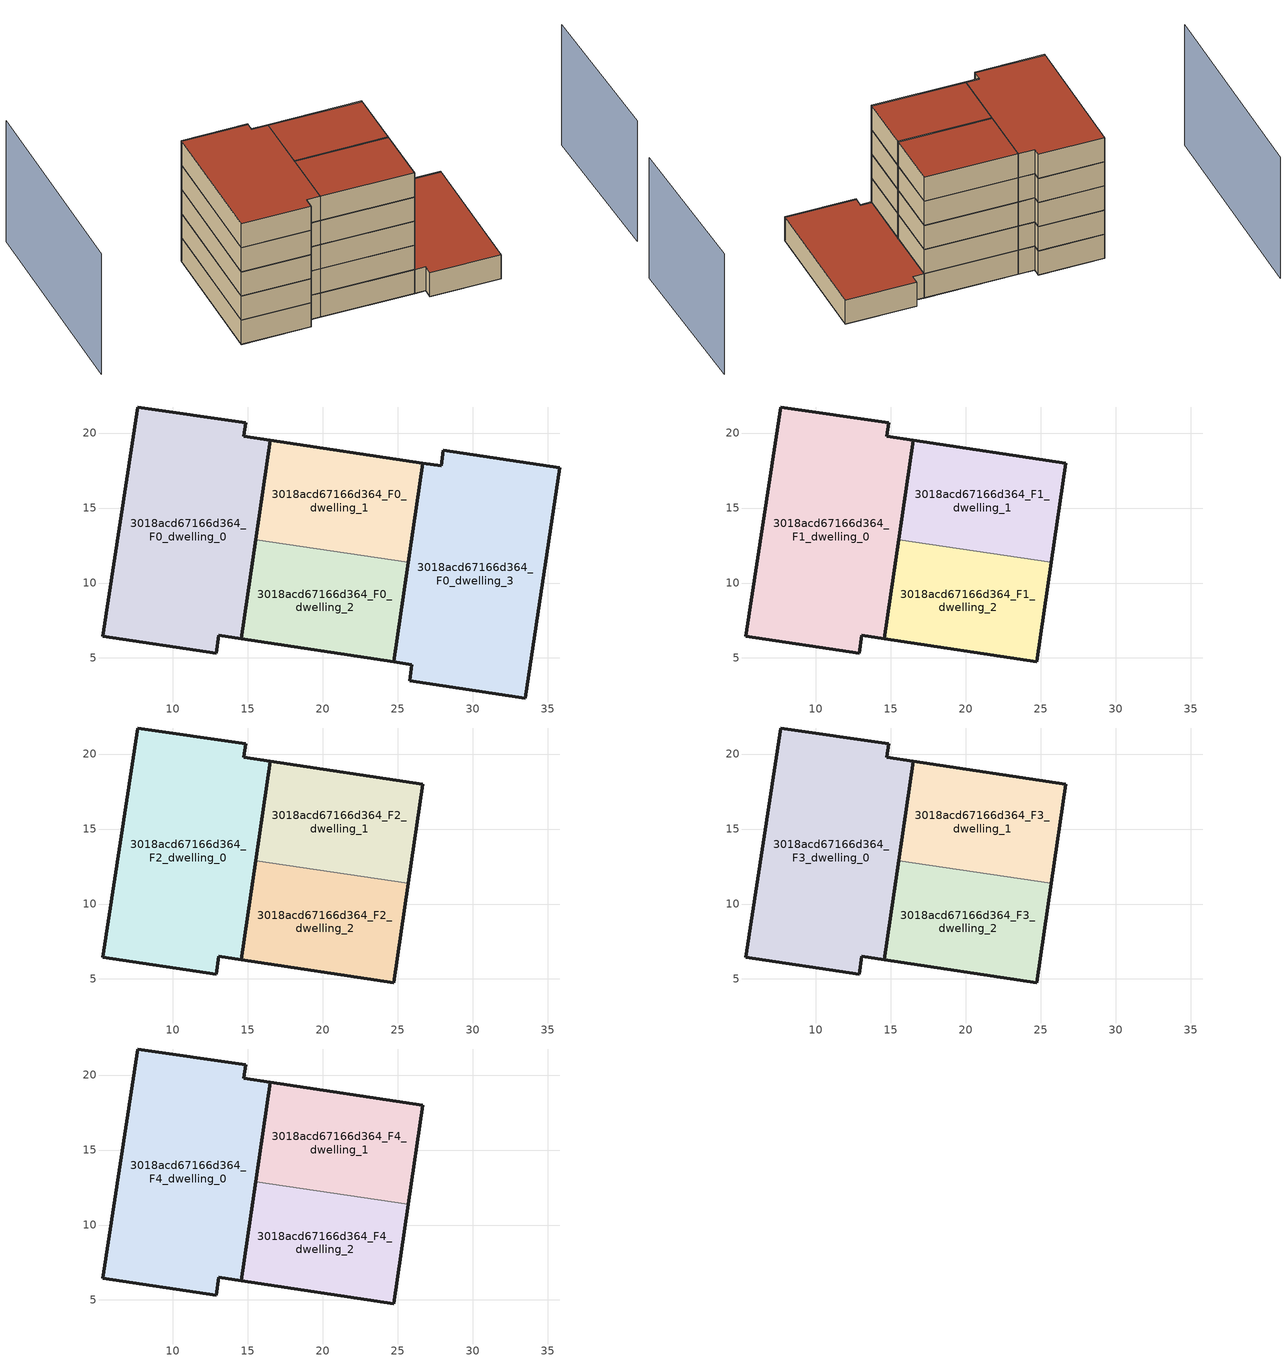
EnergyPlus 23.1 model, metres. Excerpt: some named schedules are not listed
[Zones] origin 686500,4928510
3018acd67166d364_F0_dwelling_0
 floor ground (EU_floor_Construction): 14.58,6.27 16.52,19.53 14.72,19.8 14.86,20.68 7.66,21.74 5.33,6.46 12.9,5.33 13.08,6.5 z0
 wall outside (EU_wall_Construction): 13.08,6.5 12.9,5.33 5.33,6.46 7.66,21.74 14.86,20.68 14.72,19.8 16.52,19.53 14.58,6.27 13.08,6.5 z0:3
3018acd67166d364_F0_dwelling_1
 floor ground (EU_floor_Construction): 25.72,11.4 26.69,18 16.52,19.53 15.55,12.88 z0
 wall outside (EU_wall_Construction): 15.55,12.88 16.52,19.53 26.69,18 25.72,11.4 z0:3
 wall to 3018acd67166d364_F0_dwelling_2 (EU_wall_Construction): 25.72,11.4 15.55,12.88 z0:3
3018acd67166d364_F0_dwelling_2
 floor ground (EU_floor_Construction): 24.75,4.74 25.72,11.4 15.55,12.88 14.58,6.27 z0
 wall outside (EU_wall_Construction): 25.72,11.4 24.75,4.74 14.58,6.27 15.55,12.88 z0:3
3018acd67166d364_F0_dwelling_3
 floor ground (EU_floor_Construction): 33.5,2.33 35.81,17.68 28.05,18.85 27.9,17.82 26.69,18 24.75,4.74 25.95,4.56 25.79,3.48 z0
 wall outside (EU_wall_Construction): 33.5,2.33 25.79,3.48 25.95,4.56 24.75,4.74 26.69,18 27.9,17.82 28.05,18.85 35.81,17.68 33.5,2.33 z0:3
 roof outside (EU_roof_Construction): 35.81,17.68 33.5,2.33 25.79,3.48 25.95,4.56 24.75,4.74 26.69,18 27.9,17.82 28.05,18.85 z3
3018acd67166d364_F1_dwelling_0
 floor to 3018acd67166d364_F0_dwelling_0 (EU_floor_Construction): 14.58,6.27 16.52,19.53 14.72,19.8 14.86,20.68 7.66,21.74 5.33,6.46 12.9,5.33 13.08,6.5 z3
 wall outside (EU_wall_Construction): 13.08,6.5 12.9,5.33 5.33,6.46 7.66,21.74 14.86,20.68 14.72,19.8 16.52,19.53 14.58,6.27 13.08,6.5 z3:6
3018acd67166d364_F1_dwelling_1
 floor to 3018acd67166d364_F0_dwelling_1 (EU_floor_Construction): 25.72,11.4 26.69,18 16.52,19.53 15.55,12.88 z3
 wall outside (EU_wall_Construction): 15.55,12.88 16.52,19.53 26.69,18 25.72,11.4 z3:6
 wall to 3018acd67166d364_F1_dwelling_2 (EU_wall_Construction): 25.72,11.4 15.55,12.88 z3:6
3018acd67166d364_F1_dwelling_2
 floor to 3018acd67166d364_F0_dwelling_2 (EU_floor_Construction): 24.75,4.74 25.72,11.4 15.55,12.88 14.58,6.27 z3
 wall outside (EU_wall_Construction): 25.72,11.4 24.75,4.74 14.58,6.27 15.55,12.88 z3:6
3018acd67166d364_F2_dwelling_0
 floor to 3018acd67166d364_F1_dwelling_0 (EU_floor_Construction): 14.58,6.27 16.52,19.53 14.72,19.8 14.86,20.68 7.66,21.74 5.33,6.46 12.9,5.33 13.08,6.5 z6
 wall outside (EU_wall_Construction): 13.08,6.5 12.9,5.33 5.33,6.46 7.66,21.74 14.86,20.68 14.72,19.8 16.52,19.53 14.58,6.27 13.08,6.5 z6:9
3018acd67166d364_F2_dwelling_1
 floor to 3018acd67166d364_F1_dwelling_1 (EU_floor_Construction): 25.72,11.4 26.69,18 16.52,19.53 15.55,12.88 z6
 wall outside (EU_wall_Construction): 15.55,12.88 16.52,19.53 26.69,18 25.72,11.4 z6:9
 wall to 3018acd67166d364_F2_dwelling_2 (EU_wall_Construction): 25.72,11.4 15.55,12.88 z6:9
3018acd67166d364_F2_dwelling_2
 floor to 3018acd67166d364_F1_dwelling_2 (EU_floor_Construction): 24.75,4.74 25.72,11.4 15.55,12.88 14.58,6.27 z6
 wall outside (EU_wall_Construction): 25.72,11.4 24.75,4.74 14.58,6.27 15.55,12.88 z6:9
3018acd67166d364_F3_dwelling_0
 floor to 3018acd67166d364_F2_dwelling_0 (EU_floor_Construction): 14.58,6.27 16.52,19.53 14.72,19.8 14.86,20.68 7.66,21.74 5.33,6.46 12.9,5.33 13.08,6.5 z9
 wall outside (EU_wall_Construction): 13.08,6.5 12.9,5.33 5.33,6.46 7.66,21.74 14.86,20.68 14.72,19.8 16.52,19.53 14.58,6.27 13.08,6.5 z9:12
3018acd67166d364_F3_dwelling_1
 floor to 3018acd67166d364_F2_dwelling_1 (EU_floor_Construction): 25.72,11.4 26.69,18 16.52,19.53 15.55,12.88 z9
 wall outside (EU_wall_Construction): 15.55,12.88 16.52,19.53 26.69,18 25.72,11.4 z9:12
 wall to 3018acd67166d364_F3_dwelling_2 (EU_wall_Construction): 25.72,11.4 15.55,12.88 z9:12
3018acd67166d364_F3_dwelling_2
 floor to 3018acd67166d364_F2_dwelling_2 (EU_floor_Construction): 24.75,4.74 25.72,11.4 15.55,12.88 14.58,6.27 z9
 wall outside (EU_wall_Construction): 25.72,11.4 24.75,4.74 14.58,6.27 15.55,12.88 z9:12
3018acd67166d364_F4_dwelling_0
 floor to 3018acd67166d364_F3_dwelling_0 (EU_floor_Construction): 14.58,6.27 16.52,19.53 14.72,19.8 14.86,20.68 7.66,21.74 5.33,6.46 12.9,5.33 13.08,6.5 z12
 wall outside (EU_wall_Construction): 13.08,6.5 12.9,5.33 5.33,6.46 7.66,21.74 14.86,20.68 14.72,19.8 16.52,19.53 14.58,6.27 13.08,6.5 z12:15
 roof outside (EU_roof_Construction): 14.86,20.68 14.72,19.8 16.52,19.53 14.58,6.27 13.08,6.5 12.9,5.33 5.33,6.46 7.66,21.74 z15
3018acd67166d364_F4_dwelling_1
 floor to 3018acd67166d364_F3_dwelling_1 (EU_floor_Construction): 25.72,11.4 26.69,18 16.52,19.53 15.55,12.88 z12
 wall outside (EU_wall_Construction): 15.55,12.88 16.52,19.53 26.69,18 25.72,11.4 z12:15
 wall to 3018acd67166d364_F4_dwelling_2 (EU_wall_Construction): 25.72,11.4 15.55,12.88 z12:15
 roof outside (EU_roof_Construction): 26.69,18 25.72,11.4 15.55,12.88 16.52,19.53 z15
3018acd67166d364_F4_dwelling_2
 floor to 3018acd67166d364_F3_dwelling_2 (EU_floor_Construction): 24.75,4.74 25.72,11.4 15.55,12.88 14.58,6.27 z12
 wall outside (EU_wall_Construction): 25.72,11.4 24.75,4.74 14.58,6.27 15.55,12.88 z12:15
 roof outside (EU_roof_Construction): 25.72,11.4 24.75,4.74 14.58,6.27 15.55,12.88 z15
shading: 48.48,0.64 50.66,18.61 / -5.58,33.84 -9.31,9.46 z0:15
[Building]
EU S2 Campaign: North Axis=0; Terrain=City; Solar Distribution=FullExterior
[Site:Location]
Bologna: Latitude=44.5; Longitude=11.25; Time Zone=1; Elevation=37
[SizingPeriod:WeatherFileDays]
AnnualSizingPeriod: Begin Month=1; Begin Day of Month=1; End Month=12; End Day of Month=31; Day of Week for Start Day=Monday; Use Weather File Daylight Saving Period=No; Use Weather File Rain and Snow Indicators=No
[MATERIAL]
EU_InternalMass_Material: Roughness=MediumRough; Thickness=0.1; Conductivity=1; Density=1800; Specific Heat=900; Thermal Absorptance=0.9; Solar Absorptance=0.7; Visible Absorptance=0.7
[MATERIAL:NOMASS] Roughness=MediumRough; Thermal Absorptance=0.9; Solar Absorptance=0.7; Visible Absorptance=0.7
Name | Thermal Resistance
EU_wall_NoMass | 0.905828
EU_roof_NoMass | 0.37593
EU_floor_NoMass | 0.67114
[CONSTRUCTION]
EU_wall_Construction: EU_wall_NoMass
EU_roof_Construction: EU_roof_NoMass
EU_floor_Construction: EU_floor_NoMass
EU_InternalMass_Construction: EU_InternalMass_Material
[ZONE] Type=1; Multiplier=1; Ceiling Height=autocalculate; Floor Area=autocalculate; Part of Total Floor Area=Yes
Name | Volume
3018acd67166d364_F0_dwelling_0 | 413.382
3018acd67166d364_F1_dwelling_0; 3018acd67166d364_F2_dwelling_0; 3018acd67166d364_F3_dwelling_0; 3018acd67166d364_F4_dwelling_0 | 413.383
3018acd67166d364_F0_dwelling_1 | 206.702
3018acd67166d364_F1_dwelling_1; 3018acd67166d364_F2_dwelling_1; 3018acd67166d364_F3_dwelling_1; 3018acd67166d364_F4_dwelling_1 | 206.703
3018acd67166d364_F0_dwelling_2; 3018acd67166d364_F1_dwelling_2; 3018acd67166d364_F2_dwelling_2; 3018acd67166d364_F3_dwelling_2; 3018acd67166d364_F4_dwelling_2 | 206.695
3018acd67166d364_F0_dwelling_3 | 413.402
[INTERNALMASS] Construction=EU_InternalMass_Construction
Name | Zone or ZoneList | Surface Area
3018acd67166d364_F0_dwelling_0_EU_InternalMass | 3018acd67166d364_F0_dwelling_0 | 137.794
3018acd67166d364_F0_dwelling_1_EU_InternalMass | 3018acd67166d364_F0_dwelling_1 | 68.9008
3018acd67166d364_F0_dwelling_2_EU_InternalMass | 3018acd67166d364_F0_dwelling_2 | 68.8981
3018acd67166d364_F0_dwelling_3_EU_InternalMass | 3018acd67166d364_F0_dwelling_3 | 137.801
3018acd67166d364_F1_dwelling_0_EU_InternalMass | 3018acd67166d364_F1_dwelling_0 | 103.352
3018acd67166d364_F1_dwelling_1_EU_InternalMass | 3018acd67166d364_F1_dwelling_1 | 103.35
3018acd67166d364_F1_dwelling_2_EU_InternalMass | 3018acd67166d364_F1_dwelling_2 | 206.694
3018acd67166d364_F2_dwelling_0_EU_InternalMass | 3018acd67166d364_F2_dwelling_0 | 103.352
3018acd67166d364_F2_dwelling_1_EU_InternalMass | 3018acd67166d364_F2_dwelling_1 | 103.35
3018acd67166d364_F2_dwelling_2_EU_InternalMass | 3018acd67166d364_F2_dwelling_2 | 206.694
3018acd67166d364_F3_dwelling_0_EU_InternalMass | 3018acd67166d364_F3_dwelling_0 | 103.352
3018acd67166d364_F3_dwelling_1_EU_InternalMass | 3018acd67166d364_F3_dwelling_1 | 103.35
3018acd67166d364_F3_dwelling_2_EU_InternalMass | 3018acd67166d364_F3_dwelling_2 | 206.694
3018acd67166d364_F4_dwelling_0_EU_InternalMass | 3018acd67166d364_F4_dwelling_0 | 103.352
3018acd67166d364_F4_dwelling_1_EU_InternalMass | 3018acd67166d364_F4_dwelling_1 | 103.35
3018acd67166d364_F4_dwelling_2_EU_InternalMass | 3018acd67166d364_F4_dwelling_2 | 206.694
[OTHEREQUIPMENT] Fuel Type=Electricity; Design Level Calculation Method=Watts/Area; Power per Zone Floor Area=1; Fraction Latent=0; Fraction Radiant=0; Fraction Lost=0; Carbon Dioxide Generation Rate=0; EndUse Subcategory=EU_Step8_InternalGains
Name | Zone or ZoneList or Space or SpaceList | Schedule
EU_Step8_InternalGain_3018acd67166d364_F0_dwelling_0_f000 | 3018acd67166d364_F0_dwelling_0 | EU_Step8_GainSchedule_3018acd67166d364_F0_dwelling_0_f000
EU_Step8_InternalGain_3018acd67166d364_F0_dwelling_1_f000 | 3018acd67166d364_F0_dwelling_1 | EU_Step8_GainSchedule_3018acd67166d364_F0_dwelling_1_f000
EU_Step8_InternalGain_3018acd67166d364_F0_dwelling_2_f000 | 3018acd67166d364_F0_dwelling_2 | EU_Step8_GainSchedule_3018acd67166d364_F0_dwelling_2_f000
EU_Step8_InternalGain_3018acd67166d364_F0_dwelling_3_f000 | 3018acd67166d364_F0_dwelling_3 | EU_Step8_GainSchedule_3018acd67166d364_F0_dwelling_3_f000
EU_Step8_InternalGain_3018acd67166d364_F1_dwelling_0_f000 | 3018acd67166d364_F1_dwelling_0 | EU_Step8_GainSchedule_3018acd67166d364_F1_dwelling_0_f000
EU_Step8_InternalGain_3018acd67166d364_F1_dwelling_1_f000 | 3018acd67166d364_F1_dwelling_1 | EU_Step8_GainSchedule_3018acd67166d364_F1_dwelling_1_f000
EU_Step8_InternalGain_3018acd67166d364_F1_dwelling_2_f000 | 3018acd67166d364_F1_dwelling_2 | EU_Step8_GainSchedule_3018acd67166d364_F1_dwelling_2_f000
EU_Step8_InternalGain_3018acd67166d364_F2_dwelling_0_f000 | 3018acd67166d364_F2_dwelling_0 | EU_Step8_GainSchedule_3018acd67166d364_F2_dwelling_0_f000
EU_Step8_InternalGain_3018acd67166d364_F2_dwelling_1_f000 | 3018acd67166d364_F2_dwelling_1 | EU_Step8_GainSchedule_3018acd67166d364_F2_dwelling_1_f000
EU_Step8_InternalGain_3018acd67166d364_F2_dwelling_2_f000 | 3018acd67166d364_F2_dwelling_2 | EU_Step8_GainSchedule_3018acd67166d364_F2_dwelling_2_f000
EU_Step8_InternalGain_3018acd67166d364_F3_dwelling_0_f000 | 3018acd67166d364_F3_dwelling_0 | EU_Step8_GainSchedule_3018acd67166d364_F3_dwelling_0_f000
EU_Step8_InternalGain_3018acd67166d364_F3_dwelling_1_f000 | 3018acd67166d364_F3_dwelling_1 | EU_Step8_GainSchedule_3018acd67166d364_F3_dwelling_1_f000
EU_Step8_InternalGain_3018acd67166d364_F3_dwelling_2_f000 | 3018acd67166d364_F3_dwelling_2 | EU_Step8_GainSchedule_3018acd67166d364_F3_dwelling_2_f000
EU_Step8_InternalGain_3018acd67166d364_F4_dwelling_0_f000 | 3018acd67166d364_F4_dwelling_0 | EU_Step8_GainSchedule_3018acd67166d364_F4_dwelling_0_f000
EU_Step8_InternalGain_3018acd67166d364_F4_dwelling_1_f000 | 3018acd67166d364_F4_dwelling_1 | EU_Step8_GainSchedule_3018acd67166d364_F4_dwelling_1_f000
EU_Step8_InternalGain_3018acd67166d364_F4_dwelling_2_f000 | 3018acd67166d364_F4_dwelling_2 | EU_Step8_GainSchedule_3018acd67166d364_F4_dwelling_2_f000
[ZONEVENTILATION:DESIGNFLOWRATE] Schedule=EU_AlwaysOn; Design Flow Rate Calculation Method=AirChanges/Hour; Air Changes per Hour=0.73129; Ventilation Type=Natural; Fan Pressure Rise=0; Fan Total Efficiency=1; Constant Term Coefficient=1; Temperature Term Coefficient=0; Velocity Term Coefficient=0; Velocity Squared Term Coefficient=0; Minimum Indoor Temperature=-100; Maximum Indoor Temperature=100; Delta Temperature=-100; Minimum Outdoor Temperature=-100; Maximum Outdoor Temperature=100; Maximum Wind Speed=40
Name | Zone or ZoneList or Space or SpaceList
EU_ConstantAir_3018acd67166d364_F0_dwelling_0 | 3018acd67166d364_F0_dwelling_0
EU_ConstantAir_3018acd67166d364_F0_dwelling_1 | 3018acd67166d364_F0_dwelling_1
EU_ConstantAir_3018acd67166d364_F0_dwelling_2 | 3018acd67166d364_F0_dwelling_2
EU_ConstantAir_3018acd67166d364_F0_dwelling_3 | 3018acd67166d364_F0_dwelling_3
EU_ConstantAir_3018acd67166d364_F1_dwelling_0 | 3018acd67166d364_F1_dwelling_0
EU_ConstantAir_3018acd67166d364_F1_dwelling_1 | 3018acd67166d364_F1_dwelling_1
EU_ConstantAir_3018acd67166d364_F1_dwelling_2 | 3018acd67166d364_F1_dwelling_2
EU_ConstantAir_3018acd67166d364_F2_dwelling_0 | 3018acd67166d364_F2_dwelling_0
EU_ConstantAir_3018acd67166d364_F2_dwelling_1 | 3018acd67166d364_F2_dwelling_1
EU_ConstantAir_3018acd67166d364_F2_dwelling_2 | 3018acd67166d364_F2_dwelling_2
EU_ConstantAir_3018acd67166d364_F3_dwelling_0 | 3018acd67166d364_F3_dwelling_0
EU_ConstantAir_3018acd67166d364_F3_dwelling_1 | 3018acd67166d364_F3_dwelling_1
EU_ConstantAir_3018acd67166d364_F3_dwelling_2 | 3018acd67166d364_F3_dwelling_2
EU_ConstantAir_3018acd67166d364_F4_dwelling_0 | 3018acd67166d364_F4_dwelling_0
EU_ConstantAir_3018acd67166d364_F4_dwelling_1 | 3018acd67166d364_F4_dwelling_1
EU_ConstantAir_3018acd67166d364_F4_dwelling_2 | 3018acd67166d364_F4_dwelling_2
[HVACTEMPLATE:THERMOSTAT] Constant Heating Setpoint=20; Constant Cooling Setpoint=50
EU_HeatOnly_3018acd67166d364_F0_dwelling_0; EU_HeatOnly_3018acd67166d364_F0_dwelling_1; EU_HeatOnly_3018acd67166d364_F0_dwelling_2; EU_HeatOnly_3018acd67166d364_F0_dwelling_3; EU_HeatOnly_3018acd67166d364_F1_dwelling_0; EU_HeatOnly_3018acd67166d364_F1_dwelling_1; EU_HeatOnly_3018acd67166d364_F1_dwelling_2; EU_HeatOnly_3018acd67166d364_F2_dwelling_0; EU_HeatOnly_3018acd67166d364_F2_dwelling_1; EU_HeatOnly_3018acd67166d364_F2_dwelling_2; EU_HeatOnly_3018acd67166d364_F3_dwelling_0; EU_HeatOnly_3018acd67166d364_F3_dwelling_1; EU_HeatOnly_3018acd67166d364_F3_dwelling_2; EU_HeatOnly_3018acd67166d364_F4_dwelling_0; EU_HeatOnly_3018acd67166d364_F4_dwelling_1; EU_HeatOnly_3018acd67166d364_F4_dwelling_2
[HVACTEMPLATE:ZONE:IDEALLOADSAIRSYSTEM] System Availability Schedule=EU_AlwaysOn; Maximum Heating Supply Air Temperature=50; Minimum Cooling Supply Air Temperature=13; Maximum Heating Supply Air Humidity Ratio=0.0156; Minimum Cooling Supply Air Humidity Ratio=0.0077; Heating Limit=NoLimit; Cooling Limit=NoLimit; Heating Availability Schedule=EU_AlwaysOn; Cooling Availability Schedule=EU_CoolingOff; Dehumidification Control Type=ConstantSensibleHeatRatio; Cooling Sensible Heat Ratio=0.7; Dehumidification Setpoint=60; Humidification Control Type=None; Humidification Setpoint=30; Outdoor Air Method=None; Outdoor Air Flow Rate per Person=0.00944; Outdoor Air Flow Rate per Zone Floor Area=0; Outdoor Air Flow Rate per Zone=0; Demand Controlled Ventilation Type=None; Outdoor Air Economizer Type=NoEconomizer; Heat Recovery Type=None; Sensible Heat Recovery Effectiveness=0.7; Latent Heat Recovery Effectiveness=0.65
Name | Template Thermostat
3018acd67166d364_F0_dwelling_0 | EU_HeatOnly_3018acd67166d364_F0_dwelling_0
3018acd67166d364_F0_dwelling_1 | EU_HeatOnly_3018acd67166d364_F0_dwelling_1
3018acd67166d364_F0_dwelling_2 | EU_HeatOnly_3018acd67166d364_F0_dwelling_2
3018acd67166d364_F0_dwelling_3 | EU_HeatOnly_3018acd67166d364_F0_dwelling_3
3018acd67166d364_F1_dwelling_0 | EU_HeatOnly_3018acd67166d364_F1_dwelling_0
3018acd67166d364_F1_dwelling_1 | EU_HeatOnly_3018acd67166d364_F1_dwelling_1
3018acd67166d364_F1_dwelling_2 | EU_HeatOnly_3018acd67166d364_F1_dwelling_2
3018acd67166d364_F2_dwelling_0 | EU_HeatOnly_3018acd67166d364_F2_dwelling_0
3018acd67166d364_F2_dwelling_1 | EU_HeatOnly_3018acd67166d364_F2_dwelling_1
3018acd67166d364_F2_dwelling_2 | EU_HeatOnly_3018acd67166d364_F2_dwelling_2
3018acd67166d364_F3_dwelling_0 | EU_HeatOnly_3018acd67166d364_F3_dwelling_0
3018acd67166d364_F3_dwelling_1 | EU_HeatOnly_3018acd67166d364_F3_dwelling_1
3018acd67166d364_F3_dwelling_2 | EU_HeatOnly_3018acd67166d364_F3_dwelling_2
3018acd67166d364_F4_dwelling_0 | EU_HeatOnly_3018acd67166d364_F4_dwelling_0
3018acd67166d364_F4_dwelling_1 | EU_HeatOnly_3018acd67166d364_F4_dwelling_1
3018acd67166d364_F4_dwelling_2 | EU_HeatOnly_3018acd67166d364_F4_dwelling_2
[SIZING:ZONE] Zone Cooling Design Supply Air Temperature Input Method=SupplyAirTemperature; Zone Cooling Design Supply Air Temperature=13; Zone Heating Design Supply Air Temperature Input Method=SupplyAirTemperature; Zone Heating Design Supply Air Temperature=50; Zone Cooling Design Supply Air Humidity Ratio=0.008; Zone Heating Design Supply Air Humidity Ratio=0.008; Cooling Design Air Flow Method=DesignDay; Cooling Design Air Flow Rate=0; Cooling Minimum Air Flow per Zone Floor Area=0.000762; Cooling Minimum Air Flow=0; Cooling Minimum Air Flow Fraction=0.2; Heating Design Air Flow Method=DesignDay; Heating Design Air Flow Rate=0; Heating Maximum Air Flow per Zone Floor Area=0.002032; Heating Maximum Air Flow=0.141576; Heating Maximum Air Flow Fraction=0.3; Account for Dedicated Outdoor Air System=No; Dedicated Outdoor Air System Control Strategy=NeutralSupplyAir; Dedicated Outdoor Air Low Setpoint Temperature for Design=autosize; Dedicated Outdoor Air High Setpoint Temperature for Design=autosize; Zone Load Sizing Method=Sensible Load Only No Latent Load; Zone Latent Cooling Design Supply Air Humidity Ratio Input Method=HumidityRatioDifference; Zone Cooling Design Supply Air Humidity Ratio Difference=0.005; Zone Latent Heating Design Supply Air Humidity Ratio Input Method=HumidityRatioDifference; Zone Humidification Design Supply Air Humidity Ratio Difference=0.005
3018acd67166d364_F0_dwelling_0; 3018acd67166d364_F0_dwelling_1; 3018acd67166d364_F0_dwelling_2; 3018acd67166d364_F0_dwelling_3; 3018acd67166d364_F1_dwelling_0; 3018acd67166d364_F1_dwelling_1; 3018acd67166d364_F1_dwelling_2; 3018acd67166d364_F2_dwelling_0; 3018acd67166d364_F2_dwelling_1; 3018acd67166d364_F2_dwelling_2; 3018acd67166d364_F3_dwelling_0; 3018acd67166d364_F3_dwelling_1; 3018acd67166d364_F3_dwelling_2; 3018acd67166d364_F4_dwelling_0; 3018acd67166d364_F4_dwelling_1; 3018acd67166d364_F4_dwelling_2
[SCHEDULE:FILE] Column Number=1; Rows to Skip at Top=0; Number of Hours of Data=8760; Column Separator=Comma; Interpolate to Timestep=No; Minutes per Item=60; Adjust Schedule for Daylight Savings=Yes
Name | File
EU_Step8_GainSchedule_3018acd67166d364_F0_dwelling_0_f000 | ../../schedules/3018acd67166d364/3018acd67166d364_F0_dwelling_0_f000_gain.csv
EU_Step8_GainSchedule_3018acd67166d364_F0_dwelling_1_f000 | ../../schedules/3018acd67166d364/3018acd67166d364_F0_dwelling_1_f000_gain.csv
